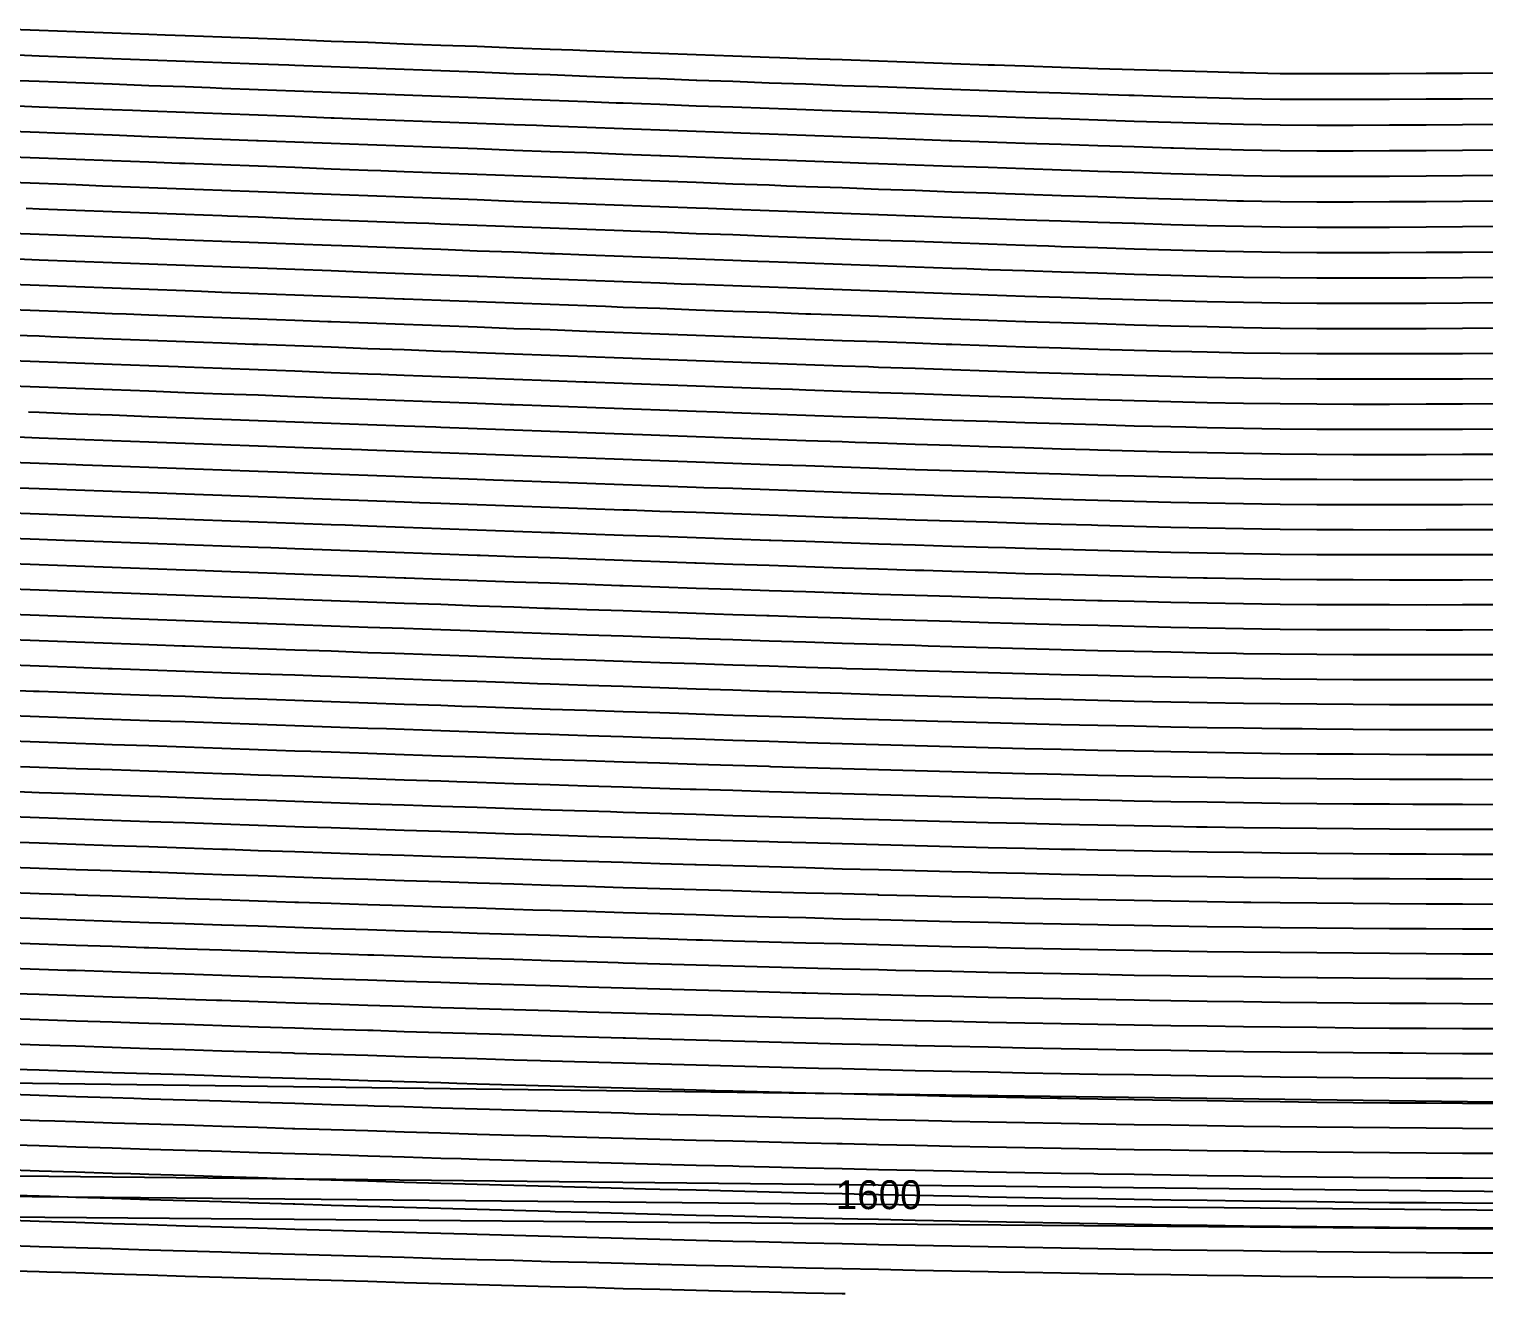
# Model space of a CAD drawing. Header units: metres. Extents: x 228 to 3387, y 31 to 162.
# Drawn here: x 593.9 to 719.9, y 32.7 to 142.3 of the extents above; entities that cross this region are included whole.
import ezdxf
from ezdxf.enums import TextEntityAlignment as Align

# ---------------------------------------------------------------- set-up
doc = ezdxf.new("R2010")
doc.units = ezdxf.units.M
for name, color, linetype in [('Vs_1000', 7, 'Continuous'), ('Vs_1025', 7, 'Continuous'), ('Vs_1050', 7, 'Continuous'), ('Vs_1075', 7, 'Continuous'), ('Vs_1100', 7, 'Continuous'), ('Vs_1125', 7, 'Continuous'), ('Vs_1150', 7, 'Continuous'), ('Vs_1175', 7, 'Continuous'), ('Vs_1200', 7, 'Continuous'), ('Vs_1225', 7, 'Continuous'), ('Vs_1250', 7, 'Continuous'), ('Vs_1275', 7, 'Continuous'), ('Vs_1300', 7, 'Continuous'), ('Vs_1325', 7, 'Continuous'), ('Vs_1350', 7, 'Continuous'), ('Vs_1375', 7, 'Continuous'), ('Vs_1400', 7, 'Continuous'), ('Vs_1425', 7, 'Continuous'), ('Vs_1450', 7, 'Continuous'), ('Vs_1475', 7, 'Continuous'), ('Vs_1500', 7, 'Continuous'), ('Vs_1525', 7, 'Continuous'), ('Vs_1550', 7, 'Continuous'), ('Vs_1575', 7, 'Continuous'), ('Vs_1600', 7, 'Continuous'), ('Vs_1625', 7, 'Continuous'), ('Vs_1650', 7, 'Continuous'), ('Vs_1675', 7, 'Continuous'), ('Vs_1700', 7, 'Continuous'), ('Vs_1725', 7, 'Continuous'), ('Vs_1750', 7, 'Continuous'), ('Vs_475', 7, 'Continuous'), ('Vs_500', 7, 'Continuous'), ('Vs_525', 7, 'Continuous'), ('Vs_550', 7, 'Continuous'), ('Vs_575', 7, 'Continuous'), ('Vs_600', 7, 'Continuous'), ('Vs_625', 7, 'Continuous'), ('Vs_650', 7, 'Continuous'), ('Vs_675', 7, 'Continuous'), ('Vs_700', 7, 'Continuous'), ('Vs_725', 7, 'Continuous'), ('Vs_750', 7, 'Continuous'), ('Vs_775', 7, 'Continuous'), ('Vs_800', 7, 'Continuous'), ('Vs_825', 7, 'Continuous'), ('Vs_850', 7, 'Continuous'), ('Vs_875', 7, 'Continuous'), ('Vs_900', 7, 'Continuous'), ('Vs_925', 7, 'Continuous'), ('Vs_950', 7, 'Continuous'), ('Vs_975', 7, 'Continuous')]:
    doc.layers.add(name, color=color, linetype=linetype)

msp = doc.modelspace()

# ---------------------------------------------------------------- linework, layer by layer
at = {"layer": 'Vs_1000'}
msp.add_lwpolyline([(721.23, 92.39), (718.07, 92.39), (714.91, 92.38), (711.75, 92.39), (708.59, 92.39), (705.43, 92.41), (702.26, 92.44), (699.1, 92.48), (695.94, 92.54), (692.78, 92.61), (689.62, 92.68), (686.84, 92.75), (686.46, 92.76), (683.29, 92.85), (680.13, 92.93), (676.97, 93.02), (673.81, 93.12), (670.65, 93.21), (667.48, 93.31), (664.53, 93.41), (664.32, 93.41), (661.16, 93.52), (658, 93.62), (654.84, 93.73), (651.68, 93.83), (648.51, 93.94), (645.35, 94.05), (645.05, 94.06), (642.19, 94.16), (639.03, 94.27), (635.87, 94.38), (632.71, 94.49), (629.54, 94.61), (626.51, 94.71), (626.38, 94.72), (623.22, 94.83), (620.06, 94.95), (616.9, 95.06), (613.73, 95.17), (610.57, 95.29), (608.4, 95.37), (607.41, 95.4), (604.25, 95.52), (601.09, 95.63), (597.93, 95.75), (594.76, 95.86), (591.6, 95.98)], dxfattribs=at)
at = {"layer": 'Vs_1025'}
msp.add_lwpolyline([(721.23, 90.23), (718.07, 90.22), (714.91, 90.22), (711.75, 90.23), (708.59, 90.23), (705.43, 90.25), (702.26, 90.28), (699.1, 90.33), (695.94, 90.38), (692.78, 90.45), (689.62, 90.52), (686.46, 90.6), (683.29, 90.68), (680.13, 90.76), (679.08, 90.79), (676.97, 90.85), (673.81, 90.95), (670.65, 91.04), (667.48, 91.14), (664.32, 91.24), (661.16, 91.34), (658, 91.44), (657.79, 91.45), (654.84, 91.54), (651.68, 91.65), (648.51, 91.76), (645.35, 91.87), (642.19, 91.97), (639.03, 92.08), (638.54, 92.1), (635.87, 92.19), (632.71, 92.3), (629.54, 92.42), (626.38, 92.53), (623.22, 92.64), (620.07, 92.75), (620.06, 92.75), (616.9, 92.87), (613.73, 92.98), (610.57, 93.1), (607.41, 93.21), (604.25, 93.32), (601.97, 93.41), (601.09, 93.44), (597.93, 93.55), (594.76, 93.67), (591.6, 93.78)], dxfattribs=at)
at = {"layer": 'Vs_1050'}
msp.add_lwpolyline([(721.23, 88.06), (718.07, 88.06), (714.91, 88.06), (711.75, 88.07), (708.59, 88.08), (705.43, 88.1), (702.26, 88.13), (699.1, 88.17), (698.49, 88.18), (695.94, 88.23), (692.78, 88.29), (689.62, 88.36), (686.46, 88.43), (683.29, 88.51), (680.13, 88.6), (676.97, 88.68), (673.81, 88.77), (671.76, 88.83), (670.65, 88.87), (667.48, 88.96), (664.32, 89.06), (661.16, 89.16), (658, 89.26), (654.84, 89.36), (651.68, 89.47), (651.13, 89.49), (648.51, 89.58), (645.35, 89.68), (642.19, 89.79), (639.03, 89.9), (635.87, 90.01), (632.71, 90.12), (632.05, 90.14), (629.54, 90.23), (626.38, 90.34), (623.22, 90.45), (620.06, 90.56), (616.9, 90.68), (613.73, 90.79), (613.62, 90.79), (610.57, 90.9), (607.41, 91.02), (604.25, 91.13), (601.09, 91.25), (597.93, 91.36), (595.52, 91.45), (594.76, 91.47), (591.6, 91.59)], dxfattribs=at)
at = {"layer": 'Vs_1075'}
msp.add_lwpolyline([(721.23, 85.9), (718.07, 85.9), (714.91, 85.9), (711.75, 85.91), (708.59, 85.92), (705.43, 85.94), (702.26, 85.97), (699.1, 86.02), (695.94, 86.07), (692.78, 86.13), (689.62, 86.2), (688.61, 86.22), (686.46, 86.27), (683.29, 86.35), (680.13, 86.43), (676.97, 86.52), (673.81, 86.6), (670.65, 86.7), (667.48, 86.79), (664.7, 86.87), (664.32, 86.89), (661.16, 86.98), (658, 87.08), (654.84, 87.19), (651.68, 87.29), (648.51, 87.39), (645.35, 87.5), (644.52, 87.53), (642.19, 87.61), (639.03, 87.71), (635.87, 87.82), (632.71, 87.93), (629.54, 88.04), (626.38, 88.15), (625.57, 88.18), (623.22, 88.26), (620.06, 88.38), (616.9, 88.49), (613.73, 88.6), (610.57, 88.71), (607.41, 88.83), (607.18, 88.83), (604.25, 88.94), (601.09, 89.05), (597.93, 89.17), (594.76, 89.28), (591.6, 89.4)], dxfattribs=at)
at = {"layer": 'Vs_1100'}
msp.add_lwpolyline([(721.23, 83.74), (718.07, 83.74), (714.91, 83.74), (711.75, 83.75), (708.59, 83.77), (705.43, 83.79), (702.26, 83.82), (699.1, 83.86), (695.94, 83.91), (692.78, 83.97), (689.62, 84.04), (686.46, 84.11), (683.29, 84.19), (680.28, 84.26), (680.13, 84.26), (676.97, 84.35), (673.81, 84.44), (670.65, 84.53), (667.48, 84.62), (664.32, 84.71), (661.16, 84.81), (658, 84.91), (657.8, 84.91), (654.84, 85.01), (651.68, 85.11), (648.51, 85.21), (645.35, 85.32), (642.19, 85.42), (639.03, 85.53), (637.94, 85.57), (635.87, 85.64), (632.71, 85.75), (629.54, 85.86), (626.38, 85.97), (623.22, 86.08), (620.06, 86.19), (619.09, 86.22), (616.9, 86.3), (613.73, 86.41), (610.57, 86.52), (607.41, 86.64), (604.25, 86.75), (601.09, 86.86), (600.72, 86.87), (597.93, 86.97), (594.76, 87.09), (591.6, 87.2)], dxfattribs=at)
at = {"layer": 'Vs_1125'}
msp.add_lwpolyline([(721.23, 81.57), (718.07, 81.58), (714.91, 81.58), (711.75, 81.59), (708.59, 81.61), (705.43, 81.64), (704.16, 81.65), (702.26, 81.67), (699.1, 81.71), (695.94, 81.76), (692.78, 81.82), (689.62, 81.88), (686.46, 81.95), (683.29, 82.02), (680.13, 82.1), (676.97, 82.18), (673.81, 82.27), (672.6, 82.3), (670.65, 82.36), (667.48, 82.45), (664.32, 82.54), (661.16, 82.64), (658, 82.73), (654.84, 82.83), (651.68, 82.93), (651, 82.95), (648.51, 83.04), (645.35, 83.14), (642.19, 83.24), (639.03, 83.35), (635.87, 83.46), (632.71, 83.56), (631.38, 83.61), (629.54, 83.67), (626.38, 83.78), (623.22, 83.89), (620.06, 84), (616.9, 84.11), (613.73, 84.22), (612.61, 84.26), (610.57, 84.33), (607.41, 84.45), (604.25, 84.56), (601.09, 84.67), (597.93, 84.78), (594.76, 84.9), (594.26, 84.91), (591.6, 85.01)], dxfattribs=at)
at = {"layer": 'Vs_1150'}
msp.add_lwpolyline([(721.23, 79.41), (718.07, 79.42), (714.91, 79.42), (711.75, 79.44), (708.59, 79.46), (705.43, 79.48), (702.26, 79.51), (699.1, 79.56), (695.94, 79.6), (692.78, 79.66), (691.33, 79.69), (689.62, 79.72), (686.46, 79.79), (683.29, 79.86), (680.13, 79.94), (676.97, 80.02), (673.81, 80.1), (670.65, 80.19), (667.48, 80.28), (665.26, 80.34), (664.32, 80.37), (661.16, 80.46), (658, 80.56), (654.84, 80.66), (651.68, 80.76), (648.51, 80.86), (645.35, 80.96), (644.27, 80.99), (642.19, 81.06), (639.03, 81.17), (635.87, 81.27), (632.71, 81.38), (629.54, 81.49), (626.38, 81.6), (624.84, 81.65), (623.22, 81.7), (620.06, 81.81), (616.9, 81.92), (613.73, 82.03), (610.57, 82.14), (607.41, 82.26), (606.12, 82.3), (604.25, 82.37), (601.09, 82.48), (597.93, 82.59), (594.76, 82.71), (591.6, 82.82)], dxfattribs=at)
at = {"layer": 'Vs_1175'}
msp.add_lwpolyline([(721.23, 77.25), (718.07, 77.26), (714.91, 77.27), (711.75, 77.28), (708.59, 77.3), (705.43, 77.33), (702.26, 77.36), (699.1, 77.4), (695.94, 77.45), (692.78, 77.5), (689.62, 77.56), (686.46, 77.63), (683.29, 77.7), (682.09, 77.73), (680.13, 77.77), (676.97, 77.85), (673.81, 77.94), (670.65, 78.02), (667.48, 78.11), (664.32, 78.2), (661.16, 78.29), (658.13, 78.38), (658, 78.39), (654.84, 78.48), (651.68, 78.58), (648.51, 78.68), (645.35, 78.78), (642.19, 78.88), (639.03, 78.99), (637.58, 79.04), (635.87, 79.09), (632.71, 79.2), (629.54, 79.3), (626.38, 79.41), (623.22, 79.52), (620.06, 79.63), (618.3, 79.69), (616.9, 79.74), (613.73, 79.85), (610.57, 79.96), (607.41, 80.07), (604.25, 80.18), (601.09, 80.29), (599.63, 80.34), (597.93, 80.4), (594.76, 80.51), (591.6, 80.63)], dxfattribs=at)
at = {"layer": 'Vs_1200'}
msp.add_lwpolyline([(721.23, 75.09), (718.07, 75.1), (714.91, 75.11), (713.75, 75.12), (711.75, 75.13), (708.59, 75.15), (705.43, 75.17), (702.26, 75.21), (699.1, 75.25), (695.94, 75.3), (692.78, 75.35), (689.62, 75.41), (686.46, 75.47), (683.29, 75.54), (680.13, 75.61), (676.97, 75.69), (673.87, 75.77), (673.81, 75.77), (670.65, 75.85), (667.48, 75.94), (664.32, 76.03), (661.16, 76.12), (658, 76.21), (654.84, 76.31), (651.68, 76.41), (651.15, 76.42), (648.51, 76.5), (645.35, 76.6), (642.19, 76.71), (639.03, 76.81), (635.87, 76.91), (632.71, 77.02), (630.93, 77.08), (629.54, 77.12), (626.38, 77.23), (623.22, 77.34), (620.06, 77.44), (616.9, 77.55), (613.73, 77.66), (611.76, 77.73), (610.57, 77.77), (607.41, 77.88), (604.25, 77.99), (601.09, 78.1), (597.93, 78.21), (594.76, 78.32), (593.14, 78.38)], dxfattribs=at)
at = {"layer": 'Vs_1225'}
msp.add_lwpolyline([(721.23, 72.93), (718.07, 72.94), (714.91, 72.95), (711.75, 72.97), (708.59, 72.99), (705.43, 73.02), (702.26, 73.05), (699.1, 73.09), (695.94, 73.14), (695.01, 73.16), (692.78, 73.19), (689.62, 73.25), (686.46, 73.31), (683.29, 73.38), (680.13, 73.45), (676.97, 73.53), (673.81, 73.61), (670.65, 73.69), (667.48, 73.77), (666.17, 73.81), (664.32, 73.86), (661.16, 73.95), (658, 74.04), (654.84, 74.14), (651.68, 74.23), (648.51, 74.33), (645.35, 74.43), (644.26, 74.46), (642.19, 74.53), (639.03, 74.63), (635.87, 74.73), (632.71, 74.84), (629.54, 74.94), (626.38, 75.05), (624.3, 75.12), (623.22, 75.15), (620.06, 75.26), (616.9, 75.37), (613.73, 75.47), (610.57, 75.58), (607.41, 75.69), (605.23, 75.77), (604.25, 75.8), (601.09, 75.91), (597.93, 76.02), (594.76, 76.13), (591.6, 76.25)], dxfattribs=at)
at = {"layer": 'Vs_1250'}
msp.add_lwpolyline([(721.23, 70.78), (718.07, 70.78), (714.91, 70.8), (711.75, 70.81), (708.59, 70.84), (705.43, 70.87), (702.26, 70.9), (699.1, 70.94), (695.94, 70.99), (692.78, 71.04), (689.62, 71.09), (686.46, 71.15), (684.48, 71.2), (683.29, 71.22), (680.13, 71.29), (676.97, 71.36), (673.81, 71.44), (670.65, 71.52), (667.48, 71.61), (664.32, 71.69), (661.16, 71.78), (658.76, 71.85), (658, 71.87), (654.84, 71.96), (651.68, 72.06), (648.51, 72.15), (645.35, 72.25), (642.19, 72.35), (639.03, 72.45), (637.45, 72.5), (635.87, 72.55), (632.71, 72.66), (629.54, 72.76), (626.38, 72.86), (623.22, 72.97), (620.06, 73.08), (617.69, 73.16), (616.9, 73.18), (613.73, 73.29), (610.57, 73.4), (607.41, 73.51), (604.25, 73.62), (601.09, 73.73), (598.69, 73.81), (597.93, 73.84), (594.76, 73.95), (591.6, 74.06)], dxfattribs=at)
at = {"layer": 'Vs_1275'}
msp.add_lwpolyline([(721.23, 68.62), (718.07, 68.63), (714.91, 68.64), (711.75, 68.66), (708.59, 68.68), (705.43, 68.71), (702.26, 68.75), (699.1, 68.79), (695.94, 68.83), (692.78, 68.88), (689.62, 68.94), (686.46, 69), (683.29, 69.06), (680.13, 69.13), (676.97, 69.2), (675.58, 69.24), (673.81, 69.28), (670.65, 69.36), (667.48, 69.44), (664.32, 69.52), (661.16, 69.61), (658, 69.7), (654.84, 69.79), (651.68, 69.89), (651.55, 69.89), (648.51, 69.98), (645.35, 70.08), (642.19, 70.18), (639.03, 70.27), (635.87, 70.38), (632.71, 70.48), (630.68, 70.54), (629.54, 70.58), (626.38, 70.68), (623.22, 70.79), (620.06, 70.89), (616.9, 71), (613.73, 71.11), (611.08, 71.2), (610.57, 71.21), (607.41, 71.32), (604.25, 71.43), (601.09, 71.54), (597.93, 71.65), (594.76, 71.76), (592.14, 71.85)], dxfattribs=at)
at = {"layer": 'Vs_1300'}
msp.add_lwpolyline([(721.23, 66.46), (718.07, 66.47), (714.91, 66.48), (711.75, 66.5), (708.59, 66.53), (705.43, 66.56), (702.26, 66.59), (699.71, 66.62), (699.1, 66.63), (695.94, 66.68), (692.78, 66.73), (689.62, 66.78), (686.46, 66.84), (683.29, 66.9), (680.13, 66.97), (676.97, 67.04), (673.81, 67.12), (670.65, 67.19), (667.48, 67.27), (667.41, 67.28), (664.32, 67.36), (661.16, 67.44), (658, 67.53), (654.84, 67.62), (651.68, 67.71), (648.51, 67.81), (645.35, 67.9), (644.49, 67.93), (642.19, 68), (639.03, 68.1), (635.87, 68.2), (632.71, 68.3), (629.54, 68.4), (626.38, 68.5), (623.94, 68.58), (623.22, 68.61), (620.06, 68.71), (616.9, 68.82), (613.73, 68.92), (610.57, 69.03), (607.41, 69.14), (604.48, 69.24), (604.25, 69.24), (601.09, 69.35), (597.93, 69.46), (594.76, 69.57), (591.6, 69.68)], dxfattribs=at)
at = {"layer": 'Vs_1325'}
msp.add_lwpolyline([(721.23, 64.3), (718.07, 64.31), (714.91, 64.33), (711.75, 64.35), (708.59, 64.37), (705.43, 64.4), (702.26, 64.44), (699.1, 64.48), (695.94, 64.52), (692.78, 64.57), (689.62, 64.62), (687.43, 64.66), (686.46, 64.68), (683.29, 64.74), (680.13, 64.81), (676.97, 64.88), (673.81, 64.95), (670.65, 65.03), (667.48, 65.11), (664.32, 65.19), (661.16, 65.28), (659.68, 65.32), (658, 65.36), (654.84, 65.45), (651.68, 65.54), (648.51, 65.64), (645.35, 65.73), (642.19, 65.83), (639.03, 65.92), (637.51, 65.97), (635.87, 66.02), (632.71, 66.12), (629.54, 66.22), (626.38, 66.32), (623.22, 66.43), (620.06, 66.53), (617.23, 66.62), (616.9, 66.63), (613.73, 66.74), (610.57, 66.85), (607.41, 66.95), (604.25, 67.06), (601.09, 67.17), (597.93, 67.27), (597.87, 67.28), (594.76, 67.38), (591.6, 67.49)], dxfattribs=at)
at = {"layer": 'Vs_1350'}
msp.add_lwpolyline([(721.23, 62.14), (718.07, 62.15), (714.91, 62.17), (711.75, 62.19), (708.59, 62.22), (705.43, 62.25), (702.26, 62.28), (699.1, 62.32), (695.94, 62.36), (692.78, 62.41), (689.62, 62.47), (686.46, 62.52), (683.29, 62.58), (680.13, 62.65), (677.68, 62.7), (676.97, 62.72), (673.81, 62.79), (670.65, 62.87), (667.48, 62.94), (664.32, 63.03), (661.16, 63.11), (658, 63.19), (654.84, 63.28), (652.21, 63.36), (651.68, 63.37), (648.51, 63.46), (645.35, 63.56), (642.19, 63.65), (639.03, 63.75), (635.87, 63.84), (632.71, 63.94), (630.6, 64.01), (629.54, 64.04), (626.38, 64.14), (623.22, 64.25), (620.06, 64.35), (616.9, 64.45), (613.73, 64.56), (610.57, 64.66), (610.54, 64.66), (607.41, 64.77), (604.25, 64.87), (601.09, 64.98), (597.93, 65.09), (594.76, 65.2), (591.6, 65.31)], dxfattribs=at)
at = {"layer": 'Vs_1375'}
msp.add_lwpolyline([(721.23, 59.98), (718.07, 60), (714.91, 60.01), (711.75, 60.04), (708.59, 60.06), (705.52, 60.09), (705.43, 60.09), (702.26, 60.13), (699.1, 60.17), (695.94, 60.21), (692.78, 60.26), (689.62, 60.31), (686.46, 60.37), (683.29, 60.43), (680.13, 60.49), (676.97, 60.56), (673.81, 60.63), (670.65, 60.7), (668.98, 60.74), (667.48, 60.78), (664.32, 60.86), (661.16, 60.94), (658, 61.03), (654.84, 61.11), (651.68, 61.2), (648.51, 61.29), (645.35, 61.38), (644.92, 61.4), (642.19, 61.48), (639.03, 61.57), (635.87, 61.67), (632.71, 61.77), (629.54, 61.87), (626.38, 61.97), (623.74, 62.05), (623.22, 62.07), (620.06, 62.17), (616.9, 62.27), (613.73, 62.38), (610.57, 62.48), (607.41, 62.58), (604.25, 62.69), (603.86, 62.7), (601.09, 62.8), (597.93, 62.9), (594.76, 63.01), (591.6, 63.12)], dxfattribs=at)
at = {"layer": 'Vs_1400'}
msp.add_lwpolyline([(721.23, 57.82), (718.07, 57.84), (714.91, 57.86), (711.75, 57.88), (708.59, 57.91), (705.43, 57.94), (702.26, 57.97), (699.1, 58.01), (695.94, 58.05), (692.78, 58.1), (690.93, 58.13), (689.62, 58.15), (686.46, 58.21), (683.29, 58.27), (680.13, 58.33), (676.97, 58.4), (673.81, 58.47), (670.65, 58.54), (667.48, 58.62), (664.32, 58.69), (661.16, 58.78), (660.85, 58.78), (658, 58.86), (654.84, 58.94), (651.68, 59.03), (648.51, 59.12), (645.35, 59.21), (642.19, 59.3), (639.03, 59.4), (637.76, 59.44), (635.87, 59.49), (632.71, 59.59), (629.54, 59.69), (626.38, 59.79), (623.22, 59.89), (620.06, 59.99), (616.92, 60.09), (616.9, 60.09), (613.73, 60.19), (610.57, 60.3), (607.41, 60.4), (604.25, 60.51), (601.09, 60.61), (597.93, 60.72), (597.18, 60.74), (594.76, 60.83), (591.6, 60.93)], dxfattribs=at)
at = {"layer": 'Vs_1425'}
msp.add_lwpolyline([(721.23, 55.67), (718.07, 55.68), (714.91, 55.7), (711.75, 55.72), (708.59, 55.75), (705.43, 55.78), (702.26, 55.81), (699.1, 55.85), (695.94, 55.9), (692.78, 55.94), (689.62, 55.99), (686.46, 56.05), (683.29, 56.11), (680.14, 56.17), (680.13, 56.17), (676.97, 56.24), (673.81, 56.31), (670.65, 56.38), (667.48, 56.45), (664.32, 56.53), (661.16, 56.61), (658, 56.69), (654.84, 56.78), (653.08, 56.82), (651.68, 56.86), (648.51, 56.95), (645.35, 57.04), (642.19, 57.13), (639.03, 57.23), (635.87, 57.32), (632.71, 57.42), (630.69, 57.48), (629.54, 57.51), (626.38, 57.61), (623.22, 57.71), (620.06, 57.81), (616.9, 57.91), (613.73, 58.01), (610.57, 58.12), (610.13, 58.13), (607.41, 58.22), (604.25, 58.32), (601.09, 58.43), (597.93, 58.53), (594.76, 58.64), (591.6, 58.75)], dxfattribs=at)
at = {"layer": 'Vs_1450'}
msp.add_lwpolyline([(721.23, 53.51), (718.07, 53.52), (714.91, 53.54), (712.9, 53.56), (711.75, 53.57), (708.59, 53.59), (705.43, 53.62), (702.26, 53.66), (699.1, 53.7), (695.94, 53.74), (692.78, 53.79), (689.62, 53.84), (686.46, 53.89), (683.29, 53.95), (680.13, 54.01), (676.97, 54.08), (673.81, 54.14), (670.82, 54.21), (670.65, 54.21), (667.48, 54.29), (664.32, 54.36), (661.16, 54.44), (658, 54.52), (654.84, 54.61), (651.68, 54.69), (648.51, 54.78), (645.54, 54.86), (645.35, 54.87), (642.19, 54.96), (639.03, 55.05), (635.87, 55.15), (632.71, 55.24), (629.54, 55.34), (626.38, 55.43), (623.7, 55.52), (623.22, 55.53), (620.06, 55.63), (616.9, 55.73), (613.73, 55.83), (610.57, 55.94), (607.41, 56.04), (604.25, 56.14), (603.36, 56.17), (601.09, 56.25), (597.93, 56.35), (594.76, 56.46), (591.6, 56.56)], dxfattribs=at)
at = {"layer": 'Vs_1475'}
msp.add_lwpolyline([(721.23, 51.35), (718.07, 51.37), (714.91, 51.39), (711.75, 51.41), (708.59, 51.44), (705.43, 51.47), (702.26, 51.5), (699.1, 51.54), (695.94, 51.58), (694.95, 51.6), (692.78, 51.63), (689.62, 51.68), (686.46, 51.73), (683.29, 51.79), (680.13, 51.85), (676.97, 51.92), (673.81, 51.98), (670.65, 52.05), (667.48, 52.13), (664.32, 52.2), (662.26, 52.25), (661.16, 52.28), (658, 52.36), (654.84, 52.44), (651.68, 52.52), (648.51, 52.61), (645.35, 52.7), (642.19, 52.79), (639.03, 52.88), (638.18, 52.9), (635.87, 52.97), (632.71, 53.07), (629.54, 53.16), (626.38, 53.26), (623.22, 53.36), (620.06, 53.45), (616.9, 53.55), (616.75, 53.56), (613.73, 53.65), (610.57, 53.75), (607.41, 53.86), (604.25, 53.96), (601.09, 54.06), (597.93, 54.17), (596.6, 54.21), (594.76, 54.27), (591.6, 54.38)], dxfattribs=at)
at = {"layer": 'Vs_1500'}
msp.add_lwpolyline([(721.23, 49.19), (718.07, 49.21), (714.91, 49.23), (711.75, 49.25), (708.59, 49.28), (705.43, 49.31), (702.26, 49.35), (699.1, 49.38), (695.94, 49.43), (692.78, 49.47), (689.62, 49.52), (686.46, 49.58), (683.29, 49.63), (682.97, 49.64), (680.13, 49.69), (676.97, 49.75), (673.81, 49.82), (670.65, 49.89), (667.48, 49.96), (664.32, 50.04), (661.16, 50.11), (658, 50.19), (654.84, 50.27), (654.14, 50.29), (651.68, 50.36), (648.51, 50.44), (645.35, 50.53), (642.19, 50.62), (639.03, 50.71), (635.87, 50.8), (632.71, 50.89), (630.93, 50.94), (629.54, 50.99), (626.38, 51.08), (623.22, 51.18), (620.06, 51.28), (616.9, 51.37), (613.73, 51.47), (610.57, 51.57), (609.85, 51.6), (607.41, 51.68), (604.25, 51.78), (601.09, 51.88), (597.93, 51.98), (594.76, 52.09), (591.6, 52.19)], dxfattribs=at)
at = {"layer": 'Vs_1525'}
msp.add_lwpolyline([(721.23, 47.03), (718.07, 47.05), (714.91, 47.07), (711.75, 47.1), (708.59, 47.12), (705.43, 47.15), (702.26, 47.19), (699.1, 47.23), (695.94, 47.27), (692.78, 47.32), (689.62, 47.36), (686.46, 47.42), (683.29, 47.47), (680.13, 47.53), (676.97, 47.59), (673.81, 47.66), (672.94, 47.68), (670.65, 47.73), (667.48, 47.8), (664.32, 47.87), (661.16, 47.95), (658, 48.03), (654.84, 48.11), (651.68, 48.19), (648.51, 48.27), (646.34, 48.33), (645.35, 48.36), (642.19, 48.45), (639.03, 48.54), (635.87, 48.63), (632.71, 48.72), (629.54, 48.81), (626.38, 48.91), (623.78, 48.98), (623.22, 49), (620.06, 49.1), (616.9, 49.2), (613.73, 49.3), (610.57, 49.4), (607.41, 49.5), (604.25, 49.6), (602.97, 49.64), (601.09, 49.7), (597.93, 49.8), (594.76, 49.91), (591.6, 50.01)], dxfattribs=at)
at = {"layer": 'Vs_1550'}
msp.add_lwpolyline([(721.23, 44.87), (718.07, 44.89), (714.91, 44.91), (711.75, 44.94), (708.59, 44.97), (705.43, 45), (702.26, 45.03), (699.5, 45.07), (699.1, 45.07), (695.94, 45.11), (692.78, 45.16), (689.62, 45.21), (686.46, 45.26), (683.29, 45.31), (680.13, 45.37), (676.97, 45.43), (673.81, 45.5), (670.65, 45.57), (667.48, 45.64), (664.32, 45.71), (663.87, 45.72), (661.16, 45.78), (658, 45.86), (654.84, 45.94), (651.68, 46.02), (648.51, 46.1), (645.35, 46.19), (642.19, 46.28), (639.03, 46.36), (638.74, 46.37), (635.87, 46.45), (632.71, 46.54), (629.54, 46.64), (626.38, 46.73), (623.22, 46.83), (620.06, 46.92), (616.9, 47.02), (616.7, 47.03), (613.73, 47.12), (610.57, 47.22), (607.41, 47.32), (604.25, 47.42), (601.09, 47.52), (597.93, 47.62), (596.12, 47.68), (594.76, 47.72), (591.6, 47.83)], dxfattribs=at)
at = {"layer": 'Vs_1575'}
msp.add_lwpolyline([(721.23, 42.71), (718.07, 42.73), (714.91, 42.75), (711.75, 42.78), (708.59, 42.81), (705.43, 42.84), (702.26, 42.87), (699.1, 42.91), (695.94, 42.95), (692.78, 43), (689.62, 43.05), (686.46, 43.1), (686.11, 43.11), (683.29, 43.15), (680.13, 43.21), (676.97, 43.27), (673.81, 43.34), (670.65, 43.4), (667.48, 43.47), (664.32, 43.54), (661.16, 43.62), (658, 43.69), (655.39, 43.76), (654.84, 43.77), (651.68, 43.85), (648.51, 43.94), (645.35, 44.02), (642.19, 44.1), (639.03, 44.19), (635.87, 44.28), (632.71, 44.37), (631.31, 44.41), (629.54, 44.46), (626.38, 44.56), (623.22, 44.65), (620.06, 44.75), (616.9, 44.84), (613.73, 44.94), (610.57, 45.04), (609.67, 45.07), (607.41, 45.14), (604.25, 45.24), (601.09, 45.34), (597.93, 45.44), (594.76, 45.54), (591.6, 45.64)], dxfattribs=at)
at = {"layer": 'Vs_1600'}
for points in [[(228, 55.65), (1154.75, 43.81)], [(721.23, 40.56), (718.07, 40.57), (714.91, 40.6), (711.75, 40.62), (708.59, 40.65), (705.43, 40.68), (702.26, 40.72), (699.1, 40.76), (695.94, 40.8), (692.78, 40.84), (689.62, 40.89), (686.46, 40.94), (683.29, 40.99), (680.13, 41.05), (676.97, 41.11), (675.29, 41.15), (673.81, 41.18), (670.65, 41.24), (667.48, 41.31), (664.32, 41.38), (661.16, 41.45), (658, 41.53), (654.84, 41.61), (651.68, 41.69), (648.51, 41.77), (647.29, 41.8), (645.35, 41.85), (642.19, 41.93), (639.03, 42.02), (635.87, 42.11), (632.71, 42.2), (629.54, 42.29), (626.38, 42.38), (623.99, 42.45), (623.22, 42.47), (620.06, 42.57), (616.9, 42.66), (613.73, 42.76), (610.57, 42.86), (607.41, 42.96), (604.25, 43.06), (602.69, 43.11), (601.09, 43.16), (597.93, 43.26), (594.76, 43.36), (591.6, 43.46)]]:
    msp.add_lwpolyline(points, dxfattribs=at)
at = {"layer": 'Vs_1625'}
msp.add_lwpolyline([(721.23, 38.4), (718.07, 38.42), (714.91, 38.44), (711.75, 38.46), (708.59, 38.49), (705.43, 38.52), (704.64, 38.53), (702.26, 38.56), (699.1, 38.6), (695.94, 38.64), (692.78, 38.68), (689.62, 38.73), (686.46, 38.78), (683.29, 38.84), (680.13, 38.89), (676.97, 38.95), (673.81, 39.01), (670.65, 39.08), (667.48, 39.15), (665.69, 39.19), (664.32, 39.22), (661.16, 39.29), (658, 39.36), (654.84, 39.44), (651.68, 39.52), (648.51, 39.6), (645.35, 39.68), (642.19, 39.76), (639.45, 39.84), (639.03, 39.85), (635.87, 39.94), (632.71, 40.03), (629.54, 40.12), (626.38, 40.21), (623.22, 40.3), (620.06, 40.39), (616.9, 40.49), (616.75, 40.49), (613.73, 40.58), (610.57, 40.68), (607.41, 40.78), (604.25, 40.88), (601.09, 40.98), (597.93, 41.08), (595.73, 41.15), (594.76, 41.18), (591.6, 41.28)], dxfattribs=at)
at = {"layer": 'Vs_1650'}
msp.add_lwpolyline([(721.23, 36.24), (718.07, 36.26), (714.91, 36.28), (711.75, 36.31), (708.59, 36.33), (705.43, 36.37), (702.26, 36.4), (699.1, 36.44), (695.94, 36.48), (692.78, 36.52), (689.62, 36.57), (689.54, 36.57), (686.46, 36.62), (683.29, 36.68), (680.13, 36.73), (676.97, 36.79), (673.81, 36.85), (670.65, 36.92), (667.48, 36.98), (664.32, 37.05), (661.16, 37.12), (658, 37.2), (656.8, 37.23), (654.84, 37.27), (651.68, 37.35), (648.51, 37.43), (645.35, 37.51), (642.19, 37.6), (639.03, 37.68), (635.87, 37.77), (632.71, 37.85), (631.8, 37.88), (629.54, 37.94), (626.38, 38.03), (623.22, 38.13), (620.06, 38.22), (616.9, 38.31), (613.73, 38.41), (610.57, 38.5), (609.59, 38.53), (607.41, 38.6), (604.25, 38.7), (601.09, 38.8), (597.93, 38.9), (594.76, 39), (591.6, 39.1)], dxfattribs=at)
at = {"layer": 'Vs_1675'}
msp.add_lwpolyline([(721.23, 34.08), (718.07, 34.1), (714.91, 34.12), (711.75, 34.15), (708.59, 34.18), (705.43, 34.21), (702.26, 34.24), (699.1, 34.28), (695.94, 34.32), (692.78, 34.37), (689.62, 34.41), (686.46, 34.46), (683.29, 34.52), (680.13, 34.57), (677.85, 34.61), (676.97, 34.63), (673.81, 34.69), (670.65, 34.75), (667.48, 34.82), (664.32, 34.89), (661.16, 34.96), (658, 35.03), (654.84, 35.11), (651.68, 35.18), (648.51, 35.26), (648.37, 35.27), (645.35, 35.34), (642.19, 35.43), (639.03, 35.51), (635.87, 35.6), (632.71, 35.68), (629.54, 35.77), (626.38, 35.86), (624.3, 35.92), (623.22, 35.95), (620.06, 36.04), (616.9, 36.14), (613.73, 36.23), (610.57, 36.33), (607.41, 36.42), (604.25, 36.52), (602.48, 36.57), (601.09, 36.62), (597.93, 36.71), (594.76, 36.81), (591.6, 36.91)], dxfattribs=at)
at = {"layer": 'Vs_1700'}
for points in [[(228, 46.77), (1245.04, 36.13)], [(664.58, 32.72), (664.32, 32.72), (661.16, 32.79), (658, 32.87), (654.84, 32.94), (651.68, 33.02), (648.51, 33.09), (645.35, 33.17), (642.19, 33.26), (640.28, 33.31), (639.03, 33.34), (635.87, 33.42), (632.71, 33.51), (629.54, 33.6), (626.38, 33.69), (623.22, 33.78), (620.06, 33.87), (616.91, 33.96), (616.9, 33.96), (613.73, 34.05), (610.57, 34.15), (607.41, 34.24), (604.25, 34.34), (601.09, 34.44), (597.93, 34.53), (595.42, 34.61), (594.76, 34.63), (591.6, 34.73)]]:
    msp.add_lwpolyline(points, dxfattribs=at)
at = {"layer": 'Vs_1725'}
msp.add_lwpolyline([(228, 44.54), (1301.34, 34.63)], dxfattribs=at)
at = {"layer": 'Vs_1750'}
msp.add_lwpolyline([(228, 42.32), (1376.52, 33.09)], dxfattribs=at)
at = {"layer": 'Vs_475'}
msp.add_lwpolyline([(721.23, 138.46), (718.07, 138.44), (714.91, 138.42), (711.75, 138.41), (708.59, 138.4), (705.43, 138.4), (702.26, 138.41), (699.1, 138.47), (698.8, 138.48), (695.94, 138.56), (692.78, 138.65), (689.62, 138.74), (686.46, 138.84), (683.29, 138.94), (680.13, 139.05), (677.53, 139.14), (676.97, 139.15), (673.81, 139.26), (670.65, 139.37), (667.48, 139.48), (664.32, 139.6), (661.16, 139.71), (658.93, 139.79), (658, 139.82), (654.84, 139.94), (651.68, 140.05), (648.51, 140.17), (645.35, 140.28), (642.19, 140.4), (640.98, 140.44), (639.03, 140.51), (635.87, 140.63), (632.71, 140.75), (629.54, 140.86), (626.38, 140.98), (623.27, 141.1), (623.22, 141.1), (620.06, 141.21), (616.9, 141.33), (613.73, 141.45), (610.57, 141.57), (607.41, 141.68), (605.66, 141.75), (604.25, 141.8), (601.09, 141.92), (597.93, 142.04), (594.76, 142.15), (591.6, 142.27)], dxfattribs=at)
at = {"layer": 'Vs_500'}
msp.add_lwpolyline([(721.23, 136.24), (718.07, 136.21), (714.91, 136.19), (711.75, 136.17), (708.59, 136.16), (705.43, 136.16), (702.26, 136.17), (699.1, 136.23), (695.94, 136.32), (692.78, 136.41), (689.62, 136.51), (689.14, 136.52), (686.46, 136.61), (683.29, 136.71), (680.13, 136.82), (676.97, 136.93), (673.81, 137.04), (670.65, 137.15), (669.87, 137.18), (667.48, 137.26), (664.32, 137.37), (661.16, 137.49), (658, 137.6), (654.84, 137.72), (651.74, 137.83), (651.68, 137.83), (648.51, 137.95), (645.35, 138.06), (642.19, 138.18), (639.03, 138.3), (635.87, 138.41), (634, 138.48), (632.71, 138.53), (629.54, 138.65), (626.38, 138.76), (623.22, 138.88), (620.06, 139), (616.9, 139.12), (616.39, 139.14), (613.73, 139.23), (610.57, 139.35), (607.41, 139.47), (604.25, 139.59), (601.09, 139.71), (598.84, 139.79), (597.93, 139.82), (594.76, 139.94), (591.6, 140.06)], dxfattribs=at)
at = {"layer": 'Vs_525'}
msp.add_lwpolyline([(721.23, 134.01), (718.07, 133.99), (714.91, 133.96), (711.75, 133.95), (708.59, 133.93), (705.43, 133.93), (702.26, 133.94), (699.1, 134), (695.94, 134.09), (692.78, 134.18), (689.62, 134.28), (686.46, 134.38), (683.29, 134.49), (681.06, 134.56), (680.13, 134.59), (676.97, 134.7), (673.81, 134.81), (670.65, 134.93), (667.48, 135.04), (664.32, 135.15), (662.58, 135.22), (661.16, 135.27), (658, 135.38), (654.84, 135.5), (651.68, 135.61), (648.51, 135.73), (645.35, 135.85), (644.74, 135.87), (642.19, 135.96), (639.03, 136.08), (635.87, 136.2), (632.71, 136.31), (629.54, 136.43), (627.12, 136.52), (626.38, 136.55), (623.22, 136.67), (620.06, 136.79), (616.9, 136.9), (613.73, 137.02), (610.57, 137.14), (609.58, 137.18), (607.41, 137.26), (604.25, 137.37), (601.09, 137.49), (597.93, 137.61), (594.76, 137.73), (592.07, 137.83)], dxfattribs=at)
at = {"layer": 'Vs_550'}
msp.add_lwpolyline([(721.23, 131.79), (718.07, 131.77), (714.91, 131.74), (711.75, 131.72), (708.59, 131.71), (705.43, 131.71), (702.26, 131.72), (699.1, 131.78), (695.94, 131.86), (693.02, 131.95), (692.78, 131.96), (689.62, 132.06), (686.46, 132.16), (683.29, 132.27), (680.13, 132.37), (676.97, 132.48), (673.81, 132.59), (673.58, 132.6), (670.65, 132.71), (667.48, 132.82), (664.32, 132.94), (661.16, 133.05), (658, 133.17), (655.53, 133.26), (654.84, 133.28), (651.68, 133.4), (648.51, 133.51), (645.35, 133.63), (642.19, 133.75), (639.03, 133.87), (637.85, 133.91), (635.87, 133.98), (632.71, 134.1), (629.54, 134.22), (626.38, 134.34), (623.22, 134.45), (620.32, 134.56), (620.06, 134.57), (616.9, 134.69), (613.73, 134.81), (610.57, 134.93), (607.41, 135.04), (604.25, 135.16), (602.83, 135.22), (601.09, 135.28), (597.93, 135.4), (594.76, 135.52), (591.6, 135.64)], dxfattribs=at)
at = {"layer": 'Vs_575'}
msp.add_lwpolyline([(721.23, 129.58), (718.07, 129.55), (714.91, 129.53), (711.75, 129.51), (708.59, 129.5), (705.43, 129.49), (702.26, 129.51), (699.1, 129.57), (695.94, 129.65), (692.78, 129.74), (689.62, 129.84), (686.46, 129.94), (685.02, 129.99), (683.29, 130.05), (680.13, 130.16), (676.97, 130.27), (673.81, 130.38), (670.65, 130.49), (667.48, 130.61), (666.43, 130.64), (664.32, 130.72), (661.16, 130.84), (658, 130.95), (654.84, 131.07), (651.68, 131.18), (648.63, 131.3), (648.51, 131.3), (645.35, 131.42), (642.19, 131.54), (639.03, 131.65), (635.87, 131.77), (632.71, 131.89), (631.07, 131.95), (629.54, 132.01), (626.38, 132.12), (623.22, 132.24), (620.06, 132.36), (616.9, 132.48), (613.73, 132.6), (613.59, 132.6), (610.57, 132.72), (607.41, 132.83), (604.25, 132.95), (601.09, 133.07), (597.93, 133.19), (596.12, 133.26), (594.76, 133.31), (591.6, 133.43)], dxfattribs=at)
at = {"layer": 'Vs_600'}
msp.add_lwpolyline([(721.23, 127.36), (718.07, 127.34), (714.91, 127.32), (711.75, 127.3), (708.59, 127.29), (705.43, 127.29), (702.26, 127.31), (699.1, 127.36), (698.5, 127.38), (695.94, 127.44), (692.78, 127.53), (689.62, 127.63), (686.46, 127.73), (683.29, 127.83), (680.13, 127.94), (677.63, 128.03), (676.97, 128.05), (673.81, 128.16), (670.65, 128.28), (667.48, 128.39), (664.32, 128.51), (661.16, 128.62), (659.5, 128.68), (658, 128.74), (654.84, 128.85), (651.68, 128.97), (648.51, 129.09), (645.35, 129.21), (642.19, 129.32), (641.85, 129.34), (639.03, 129.44), (635.87, 129.56), (632.71, 129.68), (629.54, 129.8), (626.38, 129.91), (624.35, 129.99), (623.22, 130.03), (620.06, 130.15), (616.9, 130.27), (613.73, 130.39), (610.57, 130.51), (607.41, 130.62), (606.9, 130.64), (604.25, 130.74), (601.09, 130.86), (597.93, 130.98), (594.76, 131.1), (591.6, 131.22)], dxfattribs=at)
at = {"layer": 'Vs_625'}
msp.add_lwpolyline([(721.23, 125.16), (718.07, 125.13), (714.91, 125.11), (711.75, 125.09), (708.59, 125.08), (705.43, 125.09), (702.26, 125.11), (699.1, 125.16), (695.94, 125.24), (692.78, 125.32), (689.7, 125.42), (689.62, 125.42), (686.46, 125.52), (683.29, 125.63), (680.13, 125.73), (676.97, 125.84), (673.81, 125.95), (670.65, 126.07), (670.57, 126.07), (667.48, 126.18), (664.32, 126.3), (661.16, 126.41), (658, 126.53), (654.84, 126.64), (652.7, 126.72), (651.68, 126.76), (648.51, 126.88), (645.35, 127), (642.19, 127.11), (639.03, 127.23), (635.87, 127.35), (635.15, 127.38), (632.71, 127.47), (629.54, 127.59), (626.38, 127.7), (623.22, 127.82), (620.06, 127.94), (617.69, 128.03), (616.9, 128.06), (613.73, 128.18), (610.57, 128.3), (607.41, 128.42), (604.25, 128.53), (601.09, 128.65), (600.25, 128.68), (597.93, 128.77), (594.76, 128.89), (591.6, 129.01)], dxfattribs=at)
at = {"layer": 'Vs_650'}
msp.add_lwpolyline([(721.23, 122.95), (718.07, 122.93), (714.91, 122.91), (711.75, 122.89), (708.59, 122.89), (705.43, 122.89), (702.26, 122.91), (699.1, 122.97), (695.94, 123.04), (692.78, 123.12), (689.62, 123.22), (686.46, 123.32), (683.29, 123.42), (682.19, 123.46), (680.13, 123.53), (676.97, 123.64), (673.81, 123.75), (670.65, 123.86), (667.48, 123.97), (664.32, 124.09), (663.72, 124.11), (661.16, 124.2), (658, 124.32), (654.84, 124.44), (651.68, 124.55), (648.51, 124.67), (646.01, 124.76), (645.35, 124.79), (642.19, 124.91), (639.03, 125.02), (635.87, 125.14), (632.71, 125.26), (629.54, 125.38), (628.51, 125.42), (626.38, 125.5), (623.22, 125.62), (620.06, 125.73), (616.9, 125.85), (613.73, 125.97), (611.07, 126.07), (610.57, 126.09), (607.41, 126.21), (604.25, 126.33), (601.09, 126.44), (597.93, 126.56), (594.76, 126.68), (593.64, 126.72)], dxfattribs=at)
at = {"layer": 'Vs_675'}
msp.add_lwpolyline([(721.23, 120.75), (718.07, 120.73), (714.91, 120.71), (711.75, 120.7), (708.59, 120.69), (705.43, 120.7), (702.26, 120.72), (699.1, 120.77), (695.94, 120.84), (695.94, 120.84), (692.78, 120.93), (689.62, 121.02), (686.46, 121.12), (683.29, 121.22), (680.13, 121.32), (676.97, 121.43), (675.12, 121.5), (673.81, 121.54), (670.65, 121.66), (667.48, 121.77), (664.32, 121.88), (661.16, 122), (658, 122.11), (657.01, 122.15), (654.84, 122.23), (651.68, 122.35), (648.51, 122.46), (645.35, 122.58), (642.19, 122.7), (639.39, 122.8), (639.03, 122.82), (635.87, 122.94), (632.71, 123.05), (629.54, 123.17), (626.38, 123.29), (623.22, 123.41), (621.91, 123.46), (620.06, 123.53), (616.9, 123.65), (613.73, 123.76), (610.57, 123.88), (607.41, 124), (604.48, 124.11), (604.25, 124.12), (601.09, 124.24), (597.93, 124.36), (594.76, 124.47), (591.6, 124.59)], dxfattribs=at)
at = {"layer": 'Vs_700'}
msp.add_lwpolyline([(721.23, 118.55), (718.07, 118.53), (714.91, 118.51), (711.75, 118.5), (708.59, 118.5), (705.43, 118.51), (702.26, 118.53), (699.1, 118.59), (695.94, 118.65), (692.78, 118.73), (689.62, 118.82), (687.59, 118.88), (686.46, 118.92), (683.29, 119.02), (680.13, 119.12), (676.97, 119.23), (673.81, 119.34), (670.65, 119.45), (668.29, 119.54), (667.48, 119.57), (664.32, 119.68), (661.16, 119.8), (658, 119.91), (654.84, 120.03), (651.68, 120.14), (650.38, 120.19), (648.51, 120.26), (645.35, 120.38), (642.19, 120.49), (639.03, 120.61), (635.87, 120.73), (632.81, 120.84), (632.71, 120.85), (629.54, 120.97), (626.38, 121.08), (623.22, 121.2), (620.06, 121.32), (616.9, 121.44), (615.35, 121.5), (613.73, 121.56), (610.57, 121.68), (607.41, 121.79), (604.25, 121.91), (601.09, 122.03), (597.93, 122.15), (597.91, 122.15), (594.76, 122.27), (591.6, 122.39)], dxfattribs=at)
at = {"layer": 'Vs_725'}
msp.add_lwpolyline([(721.23, 116.36), (718.07, 116.34), (714.91, 116.32), (711.75, 116.31), (708.59, 116.31), (705.43, 116.32), (702.26, 116.35), (699.1, 116.4), (695.94, 116.47), (692.78, 116.54), (689.62, 116.63), (686.46, 116.73), (683.29, 116.82), (680.24, 116.92), (680.13, 116.93), (676.97, 117.03), (673.81, 117.14), (670.65, 117.25), (667.48, 117.37), (664.32, 117.48), (661.61, 117.58), (661.16, 117.59), (658, 117.71), (654.84, 117.82), (651.68, 117.94), (648.51, 118.06), (645.35, 118.17), (643.82, 118.23), (642.19, 118.29), (639.03, 118.41), (635.87, 118.53), (632.71, 118.64), (629.54, 118.76), (626.38, 118.88), (626.27, 118.88), (623.22, 119), (620.06, 119.12), (616.9, 119.23), (613.73, 119.35), (610.57, 119.47), (608.81, 119.54), (607.41, 119.59), (604.25, 119.71), (601.09, 119.83), (597.93, 119.95), (594.76, 120.06), (591.6, 120.18)], dxfattribs=at)
at = {"layer": 'Vs_750'}
msp.add_lwpolyline([(721.23, 114.17), (718.07, 114.15), (714.91, 114.14), (711.75, 114.13), (708.59, 114.13), (705.43, 114.14), (702.26, 114.17), (699.1, 114.21), (695.94, 114.28), (694.62, 114.31), (692.78, 114.36), (689.62, 114.44), (686.46, 114.53), (683.29, 114.63), (680.13, 114.73), (676.97, 114.84), (673.81, 114.95), (673.32, 114.96), (670.65, 115.06), (667.48, 115.17), (664.32, 115.28), (661.16, 115.4), (658, 115.51), (655.02, 115.62), (654.84, 115.62), (651.68, 115.74), (648.51, 115.86), (645.35, 115.97), (642.19, 116.09), (639.03, 116.21), (637.3, 116.27), (635.87, 116.32), (632.71, 116.44), (629.54, 116.56), (626.38, 116.68), (623.22, 116.8), (620.06, 116.91), (619.76, 116.92), (616.9, 117.03), (613.73, 117.15), (610.57, 117.27), (607.41, 117.39), (604.25, 117.5), (602.29, 117.58), (601.09, 117.62), (597.93, 117.74), (594.76, 117.86), (591.6, 117.98)], dxfattribs=at)
at = {"layer": 'Vs_775'}
msp.add_lwpolyline([(721.23, 111.98), (718.07, 111.96), (714.91, 111.95), (711.75, 111.94), (708.59, 111.94), (705.43, 111.96), (702.26, 111.98), (699.1, 112.03), (695.94, 112.1), (692.78, 112.17), (689.62, 112.26), (686.46, 112.35), (686.3, 112.35), (683.29, 112.44), (680.13, 112.54), (676.97, 112.65), (673.81, 112.75), (670.65, 112.86), (667.48, 112.97), (666.61, 113.01), (664.32, 113.09), (661.16, 113.2), (658, 113.31), (654.84, 113.43), (651.68, 113.54), (648.51, 113.66), (648.5, 113.66), (645.35, 113.77), (642.19, 113.89), (639.03, 114.01), (635.87, 114.12), (632.71, 114.24), (630.81, 114.31), (629.54, 114.36), (626.38, 114.48), (623.22, 114.59), (620.06, 114.71), (616.9, 114.83), (613.73, 114.95), (613.27, 114.96), (610.57, 115.07), (607.41, 115.18), (604.25, 115.3), (601.09, 115.42), (597.93, 115.54), (595.78, 115.62), (594.76, 115.66), (591.6, 115.77)], dxfattribs=at)
at = {"layer": 'Vs_800'}
msp.add_lwpolyline([(721.23, 109.8), (718.07, 109.78), (714.91, 109.77), (711.75, 109.76), (708.59, 109.76), (705.43, 109.78), (702.26, 109.8), (699.1, 109.85), (695.94, 109.91), (692.78, 109.99), (689.62, 110.07), (686.46, 110.16), (683.29, 110.26), (680.13, 110.36), (679.03, 110.39), (676.97, 110.46), (673.81, 110.56), (670.65, 110.67), (667.48, 110.78), (664.32, 110.89), (661.16, 111), (660.01, 111.05), (658, 111.12), (654.84, 111.23), (651.68, 111.35), (648.51, 111.46), (645.35, 111.58), (642.19, 111.69), (642.01, 111.7), (639.03, 111.81), (635.87, 111.92), (632.71, 112.04), (629.54, 112.16), (626.38, 112.28), (624.34, 112.35), (623.22, 112.39), (620.06, 112.51), (616.9, 112.63), (613.73, 112.75), (610.57, 112.86), (607.41, 112.98), (606.79, 113.01), (604.25, 113.1), (601.09, 113.22), (597.93, 113.34), (594.76, 113.45), (591.6, 113.57)], dxfattribs=at)
at = {"layer": 'Vs_825'}
msp.add_lwpolyline([(721.23, 107.61), (718.07, 107.6), (714.91, 107.59), (711.75, 107.58), (708.59, 107.58), (705.43, 107.6), (702.26, 107.63), (699.1, 107.67), (695.94, 107.74), (694.08, 107.78), (692.78, 107.81), (689.62, 107.89), (686.46, 107.98), (683.29, 108.07), (680.13, 108.17), (676.97, 108.27), (673.81, 108.38), (672.15, 108.43), (670.65, 108.48), (667.48, 108.59), (664.32, 108.7), (661.16, 108.81), (658, 108.92), (654.84, 109.04), (653.49, 109.09), (651.68, 109.15), (648.51, 109.27), (645.35, 109.38), (642.19, 109.5), (639.03, 109.61), (635.87, 109.73), (635.55, 109.74), (632.71, 109.84), (629.54, 109.96), (626.38, 110.08), (623.22, 110.19), (620.06, 110.31), (617.88, 110.39), (616.9, 110.43), (613.73, 110.55), (610.57, 110.66), (607.41, 110.78), (604.25, 110.9), (601.09, 111.02), (600.31, 111.05), (597.93, 111.13), (594.76, 111.25), (591.6, 111.37)], dxfattribs=at)
at = {"layer": 'Vs_850'}
msp.add_lwpolyline([(721.23, 105.43), (718.07, 105.42), (714.91, 105.41), (711.75, 105.4), (708.59, 105.41), (705.43, 105.42), (702.26, 105.45), (699.1, 105.5), (695.94, 105.56), (692.78, 105.63), (689.62, 105.71), (686.46, 105.8), (685.76, 105.82), (683.29, 105.89), (680.13, 105.99), (676.97, 106.09), (673.81, 106.19), (670.65, 106.3), (667.48, 106.4), (665.46, 106.47), (664.32, 106.51), (661.16, 106.62), (658, 106.73), (654.84, 106.84), (651.68, 106.96), (648.51, 107.07), (647.01, 107.13), (645.35, 107.19), (642.19, 107.3), (639.03, 107.42), (635.87, 107.53), (632.71, 107.65), (629.54, 107.76), (629.11, 107.78), (626.38, 107.88), (623.22, 108), (620.06, 108.11), (616.9, 108.23), (613.73, 108.35), (611.43, 108.43), (610.57, 108.46), (607.41, 108.58), (604.25, 108.7), (601.09, 108.82), (597.93, 108.93), (594.76, 109.05), (593.84, 109.09)], dxfattribs=at)
at = {"layer": 'Vs_875'}
msp.add_lwpolyline([(721.23, 103.25), (718.07, 103.24), (714.91, 103.23), (711.75, 103.23), (708.59, 103.23), (705.43, 103.25), (702.26, 103.27), (699.1, 103.32), (695.94, 103.38), (692.78, 103.46), (689.62, 103.54), (686.46, 103.62), (683.29, 103.71), (680.13, 103.81), (678.45, 103.86), (676.97, 103.91), (673.81, 104.01), (670.65, 104.11), (667.48, 104.22), (664.32, 104.32), (661.16, 104.43), (658.87, 104.51), (658, 104.54), (654.84, 104.65), (651.68, 104.77), (648.51, 104.88), (645.35, 104.99), (642.19, 105.11), (640.55, 105.17), (639.03, 105.22), (635.87, 105.34), (632.71, 105.45), (629.54, 105.57), (626.38, 105.68), (623.22, 105.8), (622.68, 105.82), (620.06, 105.92), (616.9, 106.03), (613.73, 106.15), (610.57, 106.27), (607.41, 106.38), (604.98, 106.47), (604.25, 106.5), (601.09, 106.62), (597.93, 106.73), (594.76, 106.85), (591.6, 106.97)], dxfattribs=at)
at = {"layer": 'Vs_900'}
msp.add_lwpolyline([(721.23, 101.08), (718.07, 101.07), (714.91, 101.06), (711.75, 101.06), (708.59, 101.06), (705.43, 101.07), (702.26, 101.1), (699.1, 101.15), (695.94, 101.21), (694.35, 101.25), (692.78, 101.28), (689.62, 101.36), (686.46, 101.45), (683.29, 101.53), (680.13, 101.63), (676.97, 101.73), (673.81, 101.83), (671.52, 101.9), (670.65, 101.93), (667.48, 102.03), (664.32, 102.14), (661.16, 102.25), (658, 102.36), (654.84, 102.47), (652.35, 102.55), (651.68, 102.58), (648.51, 102.69), (645.35, 102.8), (642.19, 102.91), (639.03, 103.03), (635.87, 103.14), (634.12, 103.21), (632.71, 103.26), (629.54, 103.37), (626.38, 103.49), (623.22, 103.6), (620.06, 103.72), (616.9, 103.84), (616.24, 103.86), (613.73, 103.95), (610.57, 104.07), (607.41, 104.18), (604.25, 104.3), (601.09, 104.42), (598.54, 104.51), (597.93, 104.54), (594.76, 104.65), (591.6, 104.77)], dxfattribs=at)
at = {"layer": 'Vs_925'}
msp.add_lwpolyline([(721.23, 98.9), (718.07, 98.89), (714.91, 98.89), (711.75, 98.88), (708.59, 98.89), (705.43, 98.9), (702.26, 98.93), (699.1, 98.98), (695.94, 99.04), (692.78, 99.11), (689.62, 99.19), (686.46, 99.27), (685.92, 99.29), (683.29, 99.36), (680.13, 99.45), (676.97, 99.55), (673.81, 99.65), (670.65, 99.75), (667.48, 99.85), (664.77, 99.94), (664.32, 99.95), (661.16, 100.06), (658, 100.17), (654.84, 100.28), (651.68, 100.39), (648.51, 100.5), (645.87, 100.59), (645.35, 100.61), (642.19, 100.72), (639.03, 100.84), (635.87, 100.95), (632.71, 101.06), (629.54, 101.18), (627.69, 101.25), (626.38, 101.29), (623.22, 101.41), (620.06, 101.52), (616.9, 101.64), (613.73, 101.76), (610.57, 101.87), (609.81, 101.9), (607.41, 101.99), (604.25, 102.1), (601.09, 102.22), (597.93, 102.34), (594.76, 102.45), (592.09, 102.55)], dxfattribs=at)
at = {"layer": 'Vs_950'}
msp.add_lwpolyline([(721.23, 96.73), (718.07, 96.72), (714.91, 96.72), (711.75, 96.72), (708.59, 96.72), (705.43, 96.74), (702.26, 96.76), (699.1, 96.81), (695.94, 96.87), (692.78, 96.94), (689.62, 97.02), (686.46, 97.1), (683.29, 97.19), (680.13, 97.28), (678.47, 97.33), (676.97, 97.37), (673.81, 97.47), (670.65, 97.57), (667.48, 97.67), (664.32, 97.77), (661.16, 97.88), (658.14, 97.98), (658, 97.98), (654.84, 98.09), (651.68, 98.2), (648.51, 98.31), (645.35, 98.42), (642.19, 98.53), (639.41, 98.63), (639.03, 98.65), (635.87, 98.76), (632.71, 98.87), (629.54, 98.99), (626.38, 99.1), (623.22, 99.22), (621.26, 99.29), (620.06, 99.33), (616.9, 99.45), (613.73, 99.56), (610.57, 99.68), (607.41, 99.79), (604.25, 99.91), (603.38, 99.94), (601.09, 100.02), (597.93, 100.14), (594.76, 100.26), (591.6, 100.37)], dxfattribs=at)
at = {"layer": 'Vs_975'}
msp.add_lwpolyline([(721.23, 94.56), (718.07, 94.55), (714.91, 94.55), (711.75, 94.55), (708.59, 94.56), (705.43, 94.57), (702.26, 94.6), (699.1, 94.65), (695.94, 94.71), (695.61, 94.71), (692.78, 94.78), (689.62, 94.85), (686.46, 94.93), (683.29, 95.02), (680.13, 95.1), (676.97, 95.2), (673.81, 95.29), (671.4, 95.37), (670.65, 95.39), (667.48, 95.49), (664.32, 95.59), (661.16, 95.7), (658, 95.8), (654.84, 95.91), (651.68, 96.02), (651.57, 96.02), (648.51, 96.13), (645.35, 96.24), (642.19, 96.35), (639.03, 96.46), (635.87, 96.57), (632.96, 96.67), (632.71, 96.68), (629.54, 96.8), (626.38, 96.91), (623.22, 97.02), (620.06, 97.14), (616.9, 97.25), (614.83, 97.33), (613.73, 97.37), (610.57, 97.48), (607.41, 97.6), (604.25, 97.71), (601.09, 97.83), (597.93, 97.94), (596.95, 97.98), (594.76, 98.06), (591.6, 98.18)], dxfattribs=at)

# ---------------------------------------------------------------- texts
at = {"layer": 'Vs_1600'}
msp.add_text('1600', height=2.5, dxfattribs=at).set_placement((667.48, 41.31), align=Align.MIDDLE_CENTER)

doc.saveas('drawing.dxf')
